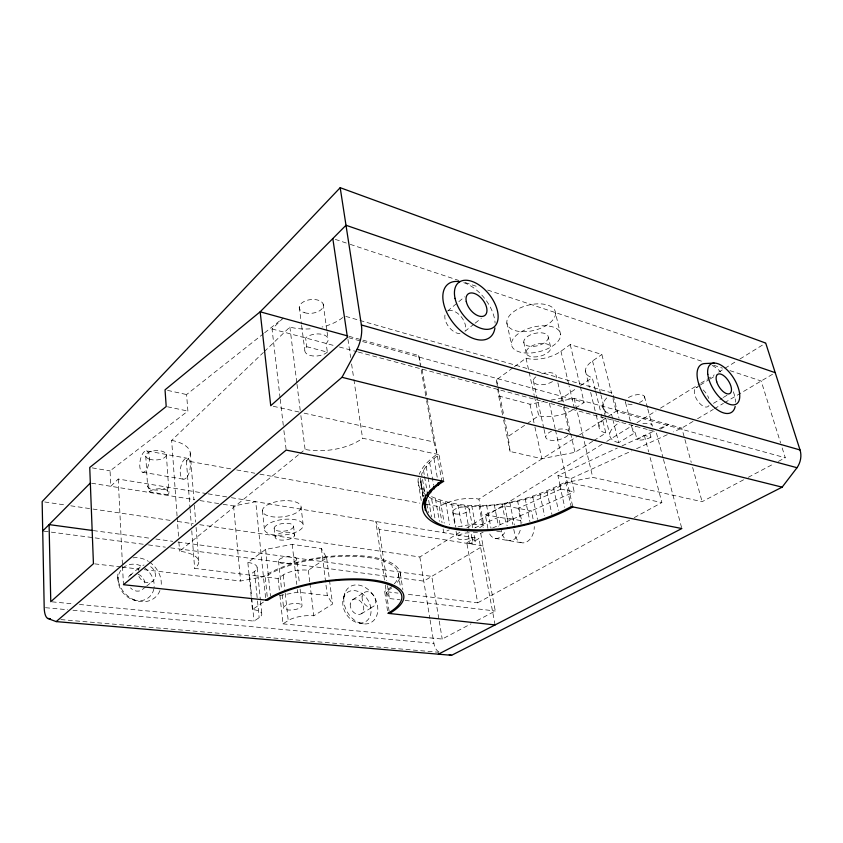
<?xml version="1.0" encoding="UTF-8"?>
<svg xmlns="http://www.w3.org/2000/svg" width="843" height="843" viewBox="0 0 843 843"><rect width="100%" height="100%" fill="white"/><g stroke="black" fill="none" stroke-linecap="round" stroke-linejoin="round"><path stroke-width="0.63" stroke-dasharray="4.21 3.16" d="M423.07 496.991L420.467 481.49L420.646 477.876L423.713 496.053M343.744 597.244L344.966 592.892M443.734 481.321L439.003 454.651C431.953 459.772 425.03 465.863 421.658 474.124L424.809 492.765M206.809 493.629L118.22 479.035L110.781 486.285L110.064 470.889L187.894 411.057L186.588 394.545L263.617 333.586M280.097 397.991L272.036 328.97L283.132 318.148M177.062 516.011L171.656 440.394L263.395 352.458M264.344 351.542L289.876 327.063A40.559 22.866 -6.9 0 0 313.122 328.591M129.822 575.506L140.233 566.833M447.517 311.088L464.641 296.841M251.161 596.465L247.853 562.46L265.619 549.415L292.205 544.367L321.404 548.551L326.652 557.834L308.338 570.258A18.146 6.512 -7 0 0 283.206 574.979L278.095 578.519L194.638 568.361A35.954 13.383 -4.4 0 0 179.57 551.206L298.959 454.388M299.982 453.555L305.082 449.424A42.687 19.979 -7.4 0 0 362.564 438.212L439.003 454.651M145.639 586.897L142.752 589.204A9.421 7.987 47.1 0 1 130.465 587.898M146.598 586.127L153.321 580.743M464.988 331.31L474.177 323.954M475.199 323.143L481.321 318.243M264.649 332.774L282.11 318.96M502.576 414.904L498.687 395.989L496.495 379.845L513.376 367.453M514.43 366.673L526.032 358.159A25.596 12.729 -13.8 0 0 560.943 351.246L570.226 344.576L601.86 354.492L611.712 393.607M247.853 562.46A18.904 6.944 -5.8 0 1 254.554 571.417L249.528 575.042L251.646 596.791M595.348 390.246L592.26 377.653A24.626 11.475 -15 0 1 592.545 360.941L601.86 354.492M551.185 400.088L562.418 397.896L576.275 388.497M580.542 385.609L592.26 377.653M79.432 604.463L254.006 621.101L259.159 617.698A19.241 6.396 -6.2 0 0 252.426 609.542L264.196 601.575M592.64 441.3L575.021 452.333L541.828 458.697L510.099 451.479L508.171 436.453L538.719 415.778A26.217 11.865 -13.3 0 0 574.494 408.823L569.067 385.799M575.558 408.117L584.104 402.459L580.49 387.358M279.918 595.358L282.995 623.873L288.222 620.532A18.462 5.985 -7.2 0 1 313.796 615.79L332.542 604.062L329.434 579.657M607.582 416.737L616.159 411.268L785.276 457.76L780.987 444.145M426.347 504.314L439.245 506.654A28.135 11.022 -10.2 0 1 478.919 499.109L578.435 435.62M579.541 434.925L606.075 417.991M593.746 440.615L605.854 433.028A25.185 10.674 -14.4 0 1 605.39 418.181M199.738 524.715L419.835 556.991L460.13 532.07M466.843 527.918L602.292 444.145M606.77 441.374L632.513 425.452M636.992 422.68L656.012 410.91M660.49 408.149L699.669 383.913M700.786 383.217L714.221 374.914M718.7 372.142L735.486 361.763M739.964 358.992L765.707 343.069M352.743 599.615L364.587 592.313M696.002 387.706L699.258 385.694M700.343 385.019L709.047 379.656M710.133 378.981L716.655 374.956M479.572 527.739L483.85 525.115L478.919 499.109M612.829 419.371L618.657 442.68L635.222 432.554A10.116 4.194 -14.6 0 1 635.801 426.337M466.78 542.787L472.206 539.499L471.005 532.966A8.525 3.172 -10.2 0 0 459.161 535.179A8.525 3.172 -10.2 0 0 460.183 539.552A8.525 3.172 -10.2 0 0 472.027 537.339L473.218 543.819L466.78 542.787L477.696 602.819L405.831 594.073M635.222 432.554L637.076 439.772L644.347 435.378L650.954 437.106L649.047 429.888M495.083 624.926L478.929 538.477L469.994 543.851L467.665 531.122M660.575 429.098L668.373 424.408L658.868 428.813M361.289 613.799L373.249 606.654M713.463 403.344L722.24 398.096M723.336 397.432L728.837 394.155M693.02 421.416L681.766 428.096L673.441 431.89M697.53 418.75L713.294 409.403M714.411 408.729L723.42 403.386M724.548 402.722L773.052 373.955M434.883 517.918L431.216 496.506C474.272 515.126 525.611 503.039 565.621 481.88L661.86 502.576L648.973 453.123M477.696 602.819L629.637 520.11M634.242 517.613L661.86 502.576M282.995 623.873L442.217 639.047L471.058 623.809M476.822 620.754L495.284 610.996L480.689 533.313L473.587 532.123L475.178 541.206M429.224 497.254A88.483 36.85 -11.4 0 0 493.935 505.315L501.891 504.272A88.483 36.85 -11.4 0 0 567.234 482.228L592.745 477.37L702.114 501.701L743.695 479.73M748.31 477.286L773.716 463.861M778.342 461.416L785.276 457.76M557.929 475.6L571.175 478.497L574.22 491.88L560.932 489.098L557.929 475.6L617.308 448.076M622.06 445.873L654.126 431.015M487.918 528.392L485.315 514.725L504.757 505.811L531.385 510.858L533.408 520.542M571.175 478.497L631.818 450.857M636.581 448.687L667.498 434.598M474.82 527.897L498.677 517.149L500.616 527.012M560.932 489.098L518.192 508.361L520.679 520.563A14.5 9.737 -80.1 0 1 521.058 524.198M480.689 533.313L483.092 532.26M492.66 528.013L574.22 491.88M498.687 395.989L529.973 404.229L543.703 401.553M558.055 401.531L574.104 398.402L681.766 428.096L684.569 438.255M223.226 504.304L233.564 505.969L255.735 501.69L265.83 600.111M144.227 569.689L240.603 581.027L263.438 576.728A74.374 26.133 -7.5 0 1 334.692 555.948L342.237 555.516A74.374 26.133 -7.5 0 1 396.221 566.264L398.307 568.519A74.374 26.133 -7.5 0 1 396.062 583.925M279.634 595.548L297.695 592.176L327.326 595.58L332.542 604.062M60.865 619.584L438.571 652.261M45.501 607.698L67.735 609.742M72.972 610.227L433.924 643.43A13.604 8.578 -85.1 0 0 439.877 652.377M52.066 601.849L72.919 603.841M94.732 563.862L120.781 566.928M122.087 567.086L139.011 569.078M391.795 587.866A74.374 26.133 -7.5 0 1 386.231 591.681L389.445 598.541L399.898 599.773M405.125 600.385L495.284 610.996M387.527 610.754L384.682 591.491L397.991 593.114M44.026 531.185L147.114 544.747M148.421 544.915L165.386 547.149M170.602 547.834L423.766 581.122L483.071 545.948L379.129 529.288L375.83 521.49L384.492 579.984M93.341 530.584L150.612 538.34M155.818 539.035L172.741 541.332M177.957 542.028L431.785 576.37L439.024 619.858M323.86 557.729L324.45 557.813M44.753 501.985L65.596 505.041M70.801 505.811L91.645 508.866M92.941 509.056L171.087 520.51M177.599 521.469L193.226 523.756M91.613 483.218L194.786 499.751M199.96 500.584L221.93 504.103M149.106 491.754L167.862 494.767L167.335 487.128A10.464 4.5 -3.5 0 1 153.363 489.825A10.464 4.5 -3.5 0 1 148.631 484.04L149.106 491.754A10.495 4.457 -3.6 0 1 163.173 489.003A10.495 4.457 -3.6 0 1 167.862 494.767M208.105 493.84L227.199 496.991M231.414 497.686L478.929 538.477M495.094 538.34L521.796 542.787M92.277 467.886L110.064 470.889M496.696 531.101L501.585 531.944A14.5 9.737 -80.1 0 0 511.206 540.553A14.5 9.737 -80.1 0 0 520.742 527.992M142.678 472.238L183.363 479.182M504.757 505.811L507.212 518.108L520.679 520.563M485.315 514.725L511.817 519.53L512.797 524.42M171.656 440.394A34.468 15.595 -3.1 0 1 186.387 460.826L231.54 469.014M236.704 469.941L254.765 473.218M259.929 474.156L419.898 503.145M146.524 450.847L147.62 451.384A10.875 4.552 -79.7 0 1 148.484 465.009A10.875 4.552 -79.7 0 1 141.624 471.69A10.875 4.552 -79.7 0 1 140.792 458.044L141.687 455.557A10.875 4.552 -79.7 0 1 146.524 450.847L187.104 458.255M167.483 406.79L187.894 411.057M359.234 622.966L363.649 623.915M167.578 390.393L186.588 394.545M273.301 406.294L299.002 412.006M304.144 413.154L433.903 442.027L437.085 454.24A88.483 36.85 -11.4 0 0 419.308 474.272M306.757 346.715L327.347 352.121L326.157 343.449A12.339 6.628 -7.1 0 0 322.658 334.492A12.339 6.628 -7.1 0 0 305.619 337.959L306.757 346.715A12.382 6.565 -7.1 0 0 310.35 355.504A12.382 6.565 -7.1 0 0 327.347 352.121M132.541 599.584L135.27 600.3M272.036 328.97L334.745 345.756M339.423 347.01L357.221 351.773M358.37 352.079L656.117 431.785L663.135 458.171M348.686 337.737L361.341 341.215M362.606 341.563L584.104 402.459M349.002 336.315L361.668 339.803M362.933 340.161L418.676 355.525L420.836 364.187M345.767 316.388L612.682 393.123L619.036 418.328M335.314 239.391L349.055 243.954M350.298 244.375L458.95 280.508M465.188 282.584L478.929 287.147M487.665 290.055L703.705 361.9M713.705 365.23L722.44 368.138M729.933 370.625L761.155 381.004L780.607 442.902M420.467 481.49L421.089 484.936L424.693 491.216L425.125 493.756M684.916 439.519L691.239 462.364M692.64 467.444L702.114 501.701M663.473 459.424L681.839 528.54M644.516 396.526L647.487 407.727M647.814 408.971L652.092 425.146M644.347 435.378L648.646 451.859M625.538 402.532L630.954 423.639M631.27 424.883L632.861 431.079M612.977 398.655L616.159 411.268M612.524 418.149L611.607 414.461A33.33 14.552 -14.9 0 1 607.318 397.359M592.545 360.941L600.616 393.576M600.922 394.83L606.201 416.168M602.682 405.82L605.443 417.011M605.748 418.254L609.742 434.419M595.664 391.5L600.911 412.891M601.228 414.155L605.854 433.028M585.4 370.783L589.426 387.306M590.658 392.395L595.917 414.008M596.233 415.272L599.015 426.716M570.226 344.576L580.184 386.105M555.537 313.153A24.9 12.951 -14 0 1 519.414 331.468A24.9 12.951 -14 0 1 518.561 308.707A24.9 12.951 -14 0 1 555.537 313.153L560.658 334.787A25.132 12.645 -13.8 0 1 524.114 352.88A25.132 12.645 -13.8 0 1 523.419 330.625A25.132 12.645 -13.8 0 1 560.658 334.787M574.104 398.402L592.745 477.37M560.943 351.246L568.772 384.513M548.34 337.242A12.561 6.322 -13.8 0 1 530.184 346.347A12.561 6.322 -13.8 0 1 529.636 335.261A12.561 6.322 -13.8 0 1 548.34 337.242L550.785 347.801A12.613 6.249 -13.7 0 1 532.523 356.852A12.613 6.249 -13.7 0 1 532.007 345.893A12.613 6.249 -13.7 0 1 550.785 347.801M562.418 397.896L563.588 402.965M563.883 404.229L570.332 432.08M570.627 433.344L575.021 452.333M557.887 382.827L562.292 401.911M563.461 407L569.341 432.448M549.404 403.217L555.158 428.697M555.442 429.972L572.808 506.917M565.621 481.88L571.185 506.601M559.815 485.168L564.747 507.349M533.356 381.004L543.767 428.096M544.041 429.361L545.737 437.001M523.766 342.121L526.106 352.69M526.032 358.159L528.846 370.962M529.13 372.237L534.209 395.293M534.483 396.568L538.719 415.778M553.556 488.276L558.414 510.394M529.973 404.229L534.662 425.768M534.936 427.032L541.828 458.697M546.896 491.195L551.944 514.483M506.843 322.89L511.511 344.555M539.899 493.882L544.589 515.768M532.628 496.327L537.507 519.478M525.147 498.519L529.941 521.638M496.495 379.845L497.823 386.273M498.087 387.559L503.924 415.873M504.188 417.159L508.171 436.453M503.619 419.951L510.099 451.479M517.497 500.436L521.954 522.249M509.752 502.059L514.399 525.157M513.777 529.32L514.757 534.209A14.363 9.779 -80.2 0 0 525.747 542.376A14.363 9.779 -80.2 0 0 534.293 526.58M501.964 503.376L506.295 525.2M500.858 528.245L501.585 531.944M494.209 504.388L498.476 526.232M486.548 505.073L490.995 528.234M479.024 505.442L483.165 527.349M471.711 505.473L475.8 527.433M469.214 509.014L473.271 530.9M464.662 505.178L468.94 528.487M457.939 504.536L461.964 526.759M451.606 503.577L455.81 527.107M452.638 512.154L455.167 526.295M456.084 531.427L457.233 537.855M445.715 502.28L449.656 524.652M422.069 369.129L441.795 480.942M418.676 355.525L426.4 399.424M426.632 400.71L433.903 442.027M433.955 458.508L437.496 478.75M440.309 500.658L444.229 523.134M439.245 506.654L442.048 522.765M443.123 528.961L443.766 532.681A28.42 10.559 -10.2 0 1 449.161 529.899M429.667 462.428L433.597 485.104M435.462 498.74L439.361 521.301M426.179 466.358L427.896 476.4M428.118 477.654L429.835 487.686M423.502 470.268L424.356 475.262M424.566 476.516L427.116 491.501M428.687 500.32L431.479 516.78M426.853 503.935L428.349 512.839M421.089 484.936L423.249 497.791M418.117 481.838L421.563 502.512M439.235 621.143L442.217 639.047M419.835 556.991L429.898 618.762M430.109 620.069L433.924 643.43M400.341 573.409L402.849 589.615M398.37 573.714L400.478 587.423M379.129 529.288L386.768 580.595M387.538 585.716L389.445 598.541M385.262 585.179L389.266 612.208M347.948 339.339L350.635 357.506M351.594 364.018L353.712 378.338M353.902 379.635L362.564 438.212M323.196 304.081L326.905 330.698M327.084 331.963L327.969 338.306M299.244 307.126L301.436 324.07M301.604 325.377L304.808 350.161M326.652 557.834L329.276 578.372M321.404 548.551L327.326 595.58M289.876 327.063L296.831 383.038M296.999 384.345L300.234 410.372M300.877 415.578L305.082 449.424M301.099 507.433A19.431 7.987 -6.5 0 1 271.383 516.633A19.431 7.987 -6.5 0 1 272.869 502.597A19.431 7.987 -6.5 0 1 301.099 507.433L303.28 525.674A19.568 7.777 -6.6 0 1 273.332 534.789A19.568 7.777 -6.6 0 1 274.892 521.111A19.568 7.777 -6.6 0 1 303.28 525.674M308.338 570.258L309.739 581.965M309.897 583.261L313.796 615.79M280.245 399.297L283.29 425.336M283.901 430.552L286.177 450.088M293.596 526.485A9.789 3.888 -6.6 0 1 278.685 531.079A9.789 3.888 -6.6 0 1 279.339 524.251A9.789 3.888 -6.6 0 1 293.596 526.485L294.629 535.368A9.821 3.836 -6.6 0 1 279.655 539.941A9.821 3.836 -6.6 0 1 280.329 533.208A9.821 3.836 -6.6 0 1 294.629 535.368M296.652 559.32A9.147 3.404 -6.7 0 1 282.69 563.493A9.147 3.404 -6.7 0 1 283.343 557.497A9.147 3.404 -6.7 0 1 296.652 559.32L299.497 583.904M300.097 589.078L302.047 605.896A9.315 3.13 -7 0 1 287.821 609.953A9.315 3.13 -7 0 1 288.548 604.42A9.315 3.13 -7 0 1 302.047 605.896M292.205 544.367L296.799 584.42M297.389 589.584L297.695 592.176M283.206 574.979L285.071 591.902M285.208 593.198L288.222 620.532M278.475 560.932L281.583 589.489M282.152 594.684L283.564 607.666M274.144 528.118L275.113 537.033M278.095 578.519L279.771 594.062M262.447 510.573L264.375 528.94M265.619 549.415L270.477 595.938M267.231 596.412L265.218 576.949A72.361 25.427 -7.5 0 1 319.602 558.445L327.042 557.465A72.361 25.427 -7.5 0 1 394.239 583.946M257.157 567.729L260.403 600.047M260.529 601.333L261.836 614.262M254.554 571.417L257.368 599.7M257.494 600.985L259.159 617.698M251.772 598.077L254.006 621.101M251.288 597.771L252.426 609.542M233.564 505.969L240.603 581.027M117.778 577.065L118.062 580.353M190.244 452.86L193.943 499.941M194.354 505.168L195.692 522.165M196.092 527.402L198.769 561.396M186.387 460.826L189.97 507.475M190.075 508.772L191.361 525.611M191.761 530.795L194.638 568.361M177.146 517.307L178.547 536.865M178.916 542.081L179.57 551.206M166.356 454.588L168.969 492.46M145.755 456.074L147.599 486.39M118.22 479.035L122.467 565.126M122.53 566.433L123.436 584.694M507.212 518.108A14.626 9.694 -80.1 0 1 507.244 525.611M504.672 532.65A14.626 9.694 -80.1 0 1 489.13 532.871M342.753 317.516A40.559 22.866 -6.9 0 1 321.952 327.063M618.657 442.68A33.72 13.983 -14.6 0 1 619.995 422.111M458.097 526.886A28.42 10.559 -10.2 0 1 483.85 525.115M642.924 423.692A10.116 4.194 -14.6 0 1 652.292 426.231M628.383 397.633A10 4.363 -14.9 0 1 642.956 395.23A10 4.363 -14.9 0 1 639.489 402.532M632.124 404.398A10 4.363 -14.9 0 1 625.295 401.426M650.954 437.106A10.137 4.152 -14.5 0 1 637.076 439.772M472.206 539.499A8.546 3.13 -10.1 0 1 473.218 543.819M425.515 494.672A88.483 36.85 -11.4 0 1 418.286 478.129M159.949 590.585A23.657 20 47.2 0 1 133.426 599.531A23.657 20 47.2 0 1 118.262 571.438M132.994 557.845A23.657 20 47.2 0 1 148.431 561.354M149.443 562.007A23.657 20 47.2 0 1 161.055 586.412M153.858 588.941A19.621 16.639 47.1 0 1 131.708 599.257A19.621 16.639 47.1 0 1 118.821 574.357A19.621 16.639 47.1 0 1 142.235 566.475M144.374 567.76A19.621 16.639 47.1 0 1 154.048 587.824M459.993 333.68A13.372 8.008 51.7 0 1 447.464 324.976A13.372 8.008 51.7 0 1 446.516 311.921M448.297 310.814A13.372 8.008 51.7 0 1 460.858 316.357A13.372 8.008 51.7 0 1 465.115 330.287M463.766 282.668A33.878 19.916 51.8 0 1 495.104 323.164M708.995 405.525A11.191 5.627 57.4 0 1 697.161 400.14A11.191 5.627 57.4 0 1 697.456 387.285M703.136 389.919A11.191 5.627 57.4 0 1 708.815 398.476M712.219 365.472A28.293 13.941 57.4 0 1 720.744 371.911M733.368 391.795A28.293 13.941 57.4 0 1 735.517 402.195M128.536 577.149A9.421 7.987 47.1 0 1 133.594 573.693M138.073 574.209A9.421 7.987 47.1 0 1 144.922 583.314M150.686 566.696A9.547 8.019 47.5 0 1 152.457 581.449A9.547 8.019 47.5 0 1 138.431 575.116M138.178 570.521A9.547 8.019 47.5 0 1 144.037 565.031M391.626 586.507A72.361 25.427 -7.5 0 1 384.682 591.491M541.543 373.839A11.781 5.574 -13.4 0 1 552.829 373.112A11.781 5.574 -13.4 0 1 556.085 378.012M552.492 381.573A11.781 5.574 -13.4 0 1 536.601 384.166A11.781 5.574 -13.4 0 1 536.443 376.347M567.824 435.378A12.055 5.184 -12.9 0 1 549.33 439.993A12.055 5.184 -12.9 0 1 551.385 431.289M558.34 429.245A12.055 5.184 -12.9 0 1 568.909 431.152M187.294 476.653A10.632 4.752 -79.8 0 0 188.263 458.803A10.632 4.752 -79.8 0 0 180.254 470.721A10.632 4.752 -79.8 0 0 187.294 476.653M455.568 513.945A8.441 3.309 -10.2 0 0 469.119 509.899A8.441 3.309 -10.2 0 0 458.076 507.844A8.441 3.309 -10.2 0 0 455.568 513.945M304.65 312.721A12.16 6.86 -6.9 0 0 323.406 305.851A12.16 6.86 -6.9 0 0 305.935 300.698A12.16 6.86 -6.9 0 0 304.65 312.721M149.179 459.087A10.337 4.679 -3.1 0 0 166.155 455.81A10.337 4.679 -3.1 0 0 152.815 450.994A10.337 4.679 -3.1 0 0 149.179 459.087M362.079 596.749A8.377 6.207 59.3 0 0 371.731 607.255A8.377 6.207 59.3 0 0 372.848 594.484A8.377 6.207 59.3 0 0 362.079 596.749M343.839 597.803A20.78 15.501 59.4 0 0 367.917 623.672A20.78 15.501 59.4 0 0 370.614 591.828A20.78 15.501 59.4 0 0 343.839 597.803M350.224 604.031A8.272 6.196 59.4 0 0 359.782 614.399A8.272 6.196 59.4 0 0 360.962 601.733A8.272 6.196 59.4 0 0 350.224 604.031M342.806 601.27A17.239 12.908 59.4 0 0 362.785 622.766A17.239 12.908 59.4 0 0 365.124 596.328A17.239 12.908 59.4 0 0 342.806 601.27"/><path stroke-width="1.26" d="M438.392 654.179L681.839 528.54L571.185 506.601C536.369 525.347 495.315 533.524 456.031 528.34C423.355 525.495 413.07 499.014 443.734 481.321L286.177 450.088L123.436 584.694L267.631 600.3A72.983 24.373 -7.6 0 1 369.719 580.553A72.983 24.373 -7.6 0 1 387.906 613.325L495.083 624.926M56.175 621.597L341.995 377.306L357.074 349.287A24.563 13.077 -75.3 0 0 361.384 324.955L340.193 187.694L765.707 343.069L800.028 449.951A17.998 14.995 -68.3 0 1 797.004 467.717L782.135 487.159L451.595 655.306L56.175 621.597L47.745 618.446A17.081 6.291 -82.3 0 1 44.194 607.582L42.15 501.606L340.193 187.694M42.719 531.016L90.338 483.007M714.158 363.091L704.98 363.544A28.293 13.941 57.4 0 0 705.96 398.138A28.293 13.941 57.4 0 0 735.18 406.442M47.745 618.446L50.369 618.667M92.035 530.416L49.084 524.599L50.77 601.733L93.436 563.714L89.737 467.465L166.208 406.516L165.038 389.845L260.16 311.805L345.999 225.271L775.212 372.669M341.995 377.306L782.135 487.159M449.245 654.716L451.595 655.306M357.074 349.287L797.004 467.717M347.738 335.967L260.16 311.805L270.74 405.725L347.421 337.39L332.816 238.558M361.384 324.955L800.028 449.951M438.16 482.554L438.602 485.083M433.808 486.369L434.25 488.887M430.267 490.194L430.689 492.702M427.327 492.755L427.959 496.495M425.23 495.252L426.073 500.215M424.145 498.645L425.02 503.84M423.681 500.352L425.409 510.637M423.723 500.868L424.809 507.317M572.808 506.917A89.39 35.438 -11.3 0 1 451.774 528.719A89.39 35.438 -11.3 0 1 441.795 480.942M265.83 600.111A75.016 25.058 -7.6 0 1 370.804 579.773A75.016 25.058 -7.6 0 1 389.455 613.493M494.925 327.938A33.878 19.916 51.8 0 1 469.804 336.947A33.878 19.916 51.8 0 1 443.313 302.015A33.878 19.916 51.8 0 1 459.856 281.688M466.274 301.509A13.636 7.945 51.8 0 0 483.661 316.114A13.636 7.945 51.8 0 0 479.509 296.462A13.636 7.945 51.8 0 0 466.274 301.509M455.051 298.38A28.409 16.544 51.8 0 0 491.395 328.538A28.409 16.544 51.8 0 0 482.417 287.484A28.409 16.544 51.8 0 0 455.051 298.38M707.793 374.376A23.709 11.549 57.4 0 0 733.6 404.893A23.709 11.549 57.4 0 0 729.722 372.732A23.709 11.549 57.4 0 0 707.793 374.376M716.687 381.689A11.38 5.543 57.4 0 0 729.933 393.502A11.38 5.543 57.4 0 0 724.79 376.547A11.38 5.543 57.4 0 0 716.687 381.689"/></g></svg>
